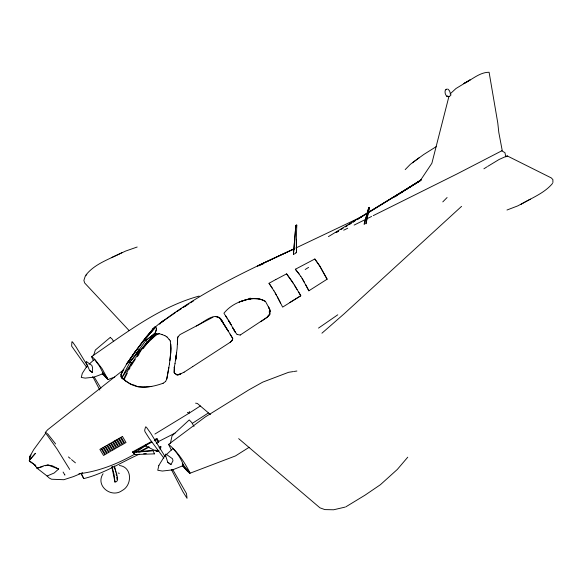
<?xml version="1.0" encoding="UTF-8"?>
<svg xmlns="http://www.w3.org/2000/svg" width="582" height="582" viewBox="0 0 582 582"><rect width="100%" height="100%" fill="white"/><g stroke="black" fill="none" stroke-linecap="round" stroke-linejoin="round"><path stroke-width="0.87" d="M552.893 182.61L552.9 179.642L551.321 177.932L507.155 155.867L499.058 159.504L487.658 166.423M295.445 253.337A5.347 2.059 -26 0 0 295.874 253.039L296.522 252.435L296.289 239.18L296.805 225.154L295.852 225.401L293.488 254.319M212.91 317.234L179.925 334.635L177.714 337.24L177.161 348.203L175.509 360.6L176.251 355.18M123.908 369.585L47.629 429.785L45.287 432.484L45.571 433.19M110.376 337.575L112.13 339.059L113.708 341.619M293.408 254.276L295.838 225.387L296.827 225.161L296.34 225.219M169.893 360.564L171.043 348.582L170.271 340.943M169.406 364.15L170.824 352.634L170.795 344.188M176.666 352.583L175 363.51M156.522 328.874L155.256 333.006L153.008 335.814M175.56 360.578L176.113 356.984M92.269 372.407L92.596 367.577L91.818 365.394L86.238 361.422L86.318 362.964L89.592 370.436L92.269 372.407L89.592 370.436M166.743 378.998L169.464 364.121M168.882 367.62L166.808 378.955L165.586 381.472M365.983 223.772L369.403 207.352L365.918 223.714M174.229 367.657L174.367 366.922M174.418 366.893L174.185 372.269L174.585 373.229M175.051 363.488L174.294 367.293L174.185 372.269L174.665 373.28L176.622 374.757L178.245 375.012L184.152 372.138M137.839 354.867L138.938 349.862L140.429 351.31L137.839 354.867L136.363 353.369L138.938 349.862M170.366 443.484L172.054 435.794L189.237 419.942L191.623 422.387L194.01 426.38M102.337 373.673L107.997 379.559L102.083 368.675L95.172 359.8L92.342 356.89L91.49 356.657C125.305 333.501 159.039 306.998 199.139 296.063M177.437 344.049L177.532 339.364M177.365 340.317L177.765 337.24L178.463 336.367M445.339 90.057C443.928 93.92 447.507 99.609 450.97 95.041L449.486 90.807L447.973 89.155M364.157 224.165L368.784 207.556L369.425 207.367L368.762 207.541L364.223 224.223M448.991 96.205L431.88 163.266L420.139 180.827L364.696 214.954M189.419 411.525L188.961 413.278L154.899 434.063M145.405 444.743L145.536 445.921L157.155 451.603L158.799 450.621M93.775 355.027L95.324 350.051L110.398 337.291M446.831 96.634L447.354 95.863M121.158 374.473L121.951 372.364M294.179 248.79L257.375 266.018L294.347 248.776C249.62 269.219 204.726 290.418 164.939 319.649L163.52 320.66C147.362 331.143 138.065 349.011 126.563 363.983C124.875 368.261 120.336 371.927 121.041 376.881C124.744 380.504 128.848 383.924 134.013 385.131M103.072 473.733C95.033 485.73 111.329 498.578 122.147 490.531C132.427 485.192 132.354 466.909 119.397 465.513M155.329 333.006L156.587 328.881L155.423 326.735L153.364 328.452L142.575 342.172L154.696 326.989L155.358 326.728L155.932 327.601M127.262 373.237L124.046 379.602L123.471 379.369L131.568 363.343L147.421 341.801L156.078 333.384L156.944 334.206L159.242 333.712L162.036 334.548M157.336 450.213L157.649 449.58M157.409 449.682L157.155 451.603M160.625 448.293L160.887 446.365L159.235 447.347M129.269 369.264L130.07 367.671M130.877 366.078L135.25 359.385M123.471 379.369L121.798 377.878L130.062 361.931L145.929 340.383L155.256 333.006L157.016 334.206L159.308 333.719M29.456 457.205L33.64 449.733L46.276 432.455M30.664 455.822L29.733 457.241C30.431 462.37 28.758 455.575 31.101 455.022M124.046 379.602L121.798 377.878L131.568 363.343L130.128 361.837L147.428 341.794L156.944 334.206L155.256 333.006L150.505 337.16M87.009 366.049L82.28 373.404L81.284 377.442L85.212 378.118L93.949 377.172L103.327 373.6L99.493 366.093L94.451 359.4L89.039 364.237M159.941 449.086L160.814 446.896L159.199 447.594M151.691 331.012L153.364 328.452L151.764 331.02M121.776 372.4L123.173 370.399M123.275 370.363L121.078 374.481L121.223 376.83L122.547 378.06M126.563 363.983L134.777 352.27M137.367 356.511L138.953 354.358M143.179 348.611L150.192 339.328M170.941 464.603L172.97 460.806L172.527 458.783L165.855 454.011L165.47 455.262L167.754 462.239L170.941 464.603L169.842 463.781M552.565 183.388C544.265 193.413 531.381 197.996 520.577 204.617M86.805 274.398L85.154 276.457L83.888 280.408L84.659 282.961L129.073 330.54M152.913 335.785L155.256 333.006M407.749 457.197L397.324 469.434L380.381 484.726L364.994 495.187L345.839 506.835M85.83 275.155C94.851 263.493 109.998 259.041 122.504 252.37M146.213 344.151L156.944 334.206L154.696 335.603M30.279 459.249L35.451 453.291L29.165 460.5L33.116 463.607M137.803 353.645L136.574 354.765L137.599 353.441M450.126 93.928L455.975 88.522L470.074 79.93L463.585 83.663C471.864 79.887 479.532 72.219 489.098 72.263L497.777 122.962L498.81 132.463L502.23 150.578L457.139 173.887L373.208 215.653M260.736 321.73L266.752 317.619L269.801 314.287L269.837 309.515L265.465 301.396C260.372 298.26 254.225 298.239 248.485 299.002M267.364 316.964L269.844 314.265M405.188 169.609L410.397 164.277L419.324 157.627M442.786 201.896L447.092 197.531M445.659 89.854L447.122 88.973M159.664 323.992L160.69 323.025M159.73 323.999L160.756 323.039M461.57 206.355L344.173 313.785L321.926 333.202M192.693 366.631L230.166 342.303L232.087 340.535L232.844 338.695L230.094 334.119M230.166 342.303L232.102 340.543L232.647 338.36L228.166 330.991M45.447 465.767L47.95 465.018L52.336 465.811L58.644 469.005L54.191 472.991L47.091 476.018L37.11 468.255L34.789 465.054L35.88 465.935M158.835 450.373L157.431 451.217L155.11 450.075M163.52 320.66L161.199 322.544L163.586 320.682M161.927 321.948L175.189 312.781M171.334 450.053L168.584 444.386L205.228 416.981L248.841 389.882L262.758 382.119L288.607 372.298L293.437 371.556M412.383 162.771L423.747 154.485L436.173 146.679M164.066 320.289L164.939 319.649M136.574 451.974L145.267 445.688M163.069 383.291L165.688 381.414M147.428 341.794L147.937 342.143L145.929 340.383L156.078 333.384M318.507 328.095L337.771 314.804M176.579 311.807L181.635 308.511M183.083 307.565L184.567 306.656M208.32 412.987L192.366 423.34M240.213 335.043L267.058 317.292L269.844 313.931L269.612 309.282L268.375 306.83L269.786 309.537M184.116 372.174L192.722 366.602M396.211 195.872L398.503 194.403M400.794 192.926L403.086 191.449M405.378 189.979L421.433 179.649M200.353 405.96L188.961 413.278L187.397 412.383M182.501 465.709L187.288 471.1L189.747 473.319L190.132 473.071C184.647 462.486 177.874 451.908 168.584 444.386M394.465 197.065L396.749 195.596M399.026 194.133L421.092 179.969M189.005 303.775L184.523 306.627L186.815 305.332M190.496 302.829L193.479 300.93M483.897 168.802L486.938 166.874M249.169 447.282L235.47 455.932L189.747 473.319M305.194 269.51L308.591 267.378M336.207 232.473L338.52 231.039M340.834 229.606L343.147 228.173M345.461 226.74L347.003 225.787M349.324 224.354L351.637 222.921M353.179 221.968L355.493 220.534M357.035 219.574L367.831 212.888M369.374 211.935L421.062 179.94M336.2 232.487L338.513 231.069M345.439 226.798L346.981 225.852M348.523 224.907L350.83 223.481M353.143 222.062L354.685 221.116M356.992 219.69L363.153 215.9M289.763 302.531L300.785 295.765L298.726 292.113M328.415 236.627L420.139 180.827M269.11 311.981L270.601 311.079L269.924 310.592M254.69 298.53C243.189 299.177 231.221 304.095 223.932 313.225L230.974 324.48M146.548 445.492L145.536 445.921M196.309 326.015C204.704 322.013 217.712 308.416 223.321 323.214M275.803 279.527L269 283.31L272.463 288.425M151.458 441.534L132.623 451.879L134.522 454.135M154.594 439.81L156.951 438.515L158.246 441.694L175.117 433.059M151.917 442.065L133.052 452.403L132.863 452.018L153.015 450.446M154.274 440.77L157.416 439.046L158.653 442.16L156.289 443.397M134.697 454.127C117.571 463.927 98.62 471.427 78.934 473.763M530.362 199.153L517.813 205.868L506.973 210.022M138.618 452.054L148.825 446.67M275.752 279.586L286.635 273.838L291.858 281.033L297.053 289.545M139.753 452.054L149.203 447.107M136.363 353.369L140.429 351.31M111.453 467.259L113.024 466.458M294.048 254.123L294.485 253.905A5.347 2.059 -26 0 0 294.965 253.636M354.147 225.074L366.056 219.188M367.649 218.403L371.622 216.439M139.273 454.193C120.867 462.457 103.509 473.828 83.728 478.6L81.022 473.392M343.707 230.188L347.745 228.217M362.302 216.439L295.816 248.027M111.315 257.68L125.712 251.038L137.177 247.015M258.743 265.836L263.624 263.602M82.659 472.722L73.543 476.563L63.86 479.714L51.565 479.233L49.274 478.069L47.091 476.018M295.882 252.588L296.442 252.392M135.024 454.527L133.052 452.403L153.19 450.81L154.448 453.873L135.024 454.527L134.806 454.04M107.997 379.559L114.77 377.027M247.539 299.352L248.507 298.966M112.1 468.001L114.96 482.056C121.158 481.831 114.428 469.71 114.509 465.986M247.008 299.504L239.224 301.971M446.03 89.315L446.75 89.512M247.561 299.315L239.238 301.934M36.731 467.441L37.11 468.255L44.392 465.6L47.95 465.018L58.644 469.005M37.11 468.255L42.944 466.509M163.171 383.232C152.404 387.088 140.08 389.387 129.582 383.647M177.052 374.859L180.733 373.928M180.776 373.884L177.103 374.823L174.374 373.018L174.244 372.233M345.119 507.104L333.632 509.774L324.829 509.592L319.933 507.817L238.671 438.632M296.325 225.329L295.852 225.401M294.245 371.432L296.893 371.025M144.125 387.125L151.764 386.433M253.65 298.653L258.634 298.864M143.638 453.742L146.286 453.654M144.183 387.11L138.014 386.848L133.947 385.146M259.827 299.083L262.889 300.167M258.597 298.901L259.863 299.039M217.108 316.979L219.858 318.128L221.989 321.22M195.581 403.159L197.356 403.45L210.437 414.588M240.228 335.036L237.107 334.475M215.587 316.637L217.115 316.994M114.96 482.056L114.094 474.636L112.13 466.815M118.211 473.021L119.332 473.355M102.781 373.44L103.327 373.6M501.771 150.811L504.972 152.695L505.816 156.922M161.971 334.548L164.932 335.676M131.503 363.437L130.062 361.931L132.078 363.692L130.128 361.837L132.078 363.692M121.798 377.863L122.365 378.111M262.846 300.203L265.494 301.447M164.866 335.668L167.034 336.971M129.75 383.589L125.734 380.941L123.42 378.635M157.431 451.217L157.191 450.73M145.929 340.383L146.438 340.732M35.16 465.113L33.232 463.694M167.754 462.239L169.297 463.367M34.513 464.64L29.98 461.693L29.347 460.697M75.434 462.85L71.528 459.598M35.393 465.564L34.789 465.054L35.669 466.102M68.421 456.943L70.284 458.536M125.661 380.955L123.34 378.642M121.143 376.838L122.475 378.067M45.287 432.484L56.934 448.838L69.702 469.434M132.863 452.018L134.66 454.098M295.394 269.211L300.778 276.363M102.861 372.807L106.95 377.383L107.379 378.722L102.148 373.266M182.261 463.745L189.274 472.038L186.764 470.285L182.261 465.214M166.976 336.971L169.122 339.371M155.947 438.981L158.653 442.16M55.596 443.928L47.455 433.525M235.295 332.206L237.121 334.468M314.789 259.055L319.685 266.018L327.069 279.229M286.57 273.896L293.073 283.056M169.064 339.371L170.33 340.936M163.869 458.143L149.261 438.421L144.998 431.699L144.671 430.273L145.558 426.897L146.366 427.152L150.731 433.284L165.084 456.659M86.769 367.497L71.644 346.108L71.913 341.787L72.546 341.947L76.06 346.93L87.737 366.187M299.163 273.926L295.321 269.277L314.877 258.975L319.78 265.945L327.171 279.171L308.831 290.818L302.109 278.291M64.653 474.701L64.922 475.065L63.096 472.06M269.044 283.259L273.947 290.891M221.829 320.988L220.047 318.383L228.115 330.903L223.444 323.403M222.113 321.417L228.217 331.085M225.416 315.4L227.096 318.07M300.85 276.297L304.306 282.241M294.39 284.94L300.785 295.765L282.641 307.121L277.439 296.929M94.262 377.1L100.912 388.223M172.759 469.587L186.509 493.609L187.04 498.323L182.944 491.812L171.443 469.659M231.039 324.589L228.333 320.049L235.303 332.198L232.88 327.928M273.998 290.84L276.29 294.95M275.206 292.921L280.589 303.127M232.982 328.11L234.757 331.209M93.331 360.396L91.49 356.657M305.623 284.554L308.918 290.774M99.82 390.027L92.72 376.496M81.327 473.544L83.728 478.6M154.23 453.393L154.448 453.873M114.472 467.179L115.258 469.703M115.462 470.54L115.862 472.22M116.138 473.821L116.415 475.421M116.676 477.044L117.055 479.51M29.733 457.241L30.002 459.562M507.155 155.867L507.169 156.58M296.318 239.202L296.522 252.435M250.122 298.006L250.129 299.577M158.857 465.425L157.758 470.263L162.371 471.049L172.599 469.849L183.534 465.491C181.409 459.234 177.495 453.305 172.905 448.562L164.291 456.579L158.857 465.425M135.104 351.761L126.316 364.63L135.002 351.935L142.939 341.634L155.743 326.953L143.368 341.037L135.104 351.761M114.603 440.923L113.308 441.651L116.909 447.704L118.211 446.998L114.603 440.923M116.429 439.854L115.134 440.581L118.735 446.634L120.03 445.928L116.429 439.854M118.539 438.712L117.244 439.439L120.838 445.492L122.14 444.786L118.539 438.712M120.489 437.569L119.194 438.297L122.78 444.357L124.082 443.651L120.489 437.569M122.438 436.435L121.143 437.162L124.73 443.222L126.025 442.516L122.438 436.435M102.999 447.602L101.705 448.329L105.335 454.375L106.637 453.669L102.999 447.602M104.956 446.459L103.661 447.194L107.284 453.24L108.587 452.534L104.956 446.459M106.79 445.39L105.495 446.125L109.118 452.17L110.413 451.465L106.79 445.39M108.863 444.182L107.568 444.91L111.184 450.963L112.486 450.257L108.863 444.182M110.609 443.251L109.314 443.979L112.93 450.032L114.225 449.326L110.609 443.251M112.53 442.131L111.235 442.858L114.843 448.911L116.138 448.205L112.53 442.131M101.166 448.671L99.871 449.399L103.509 455.444L104.811 454.738L101.166 448.671"/></g></svg>
